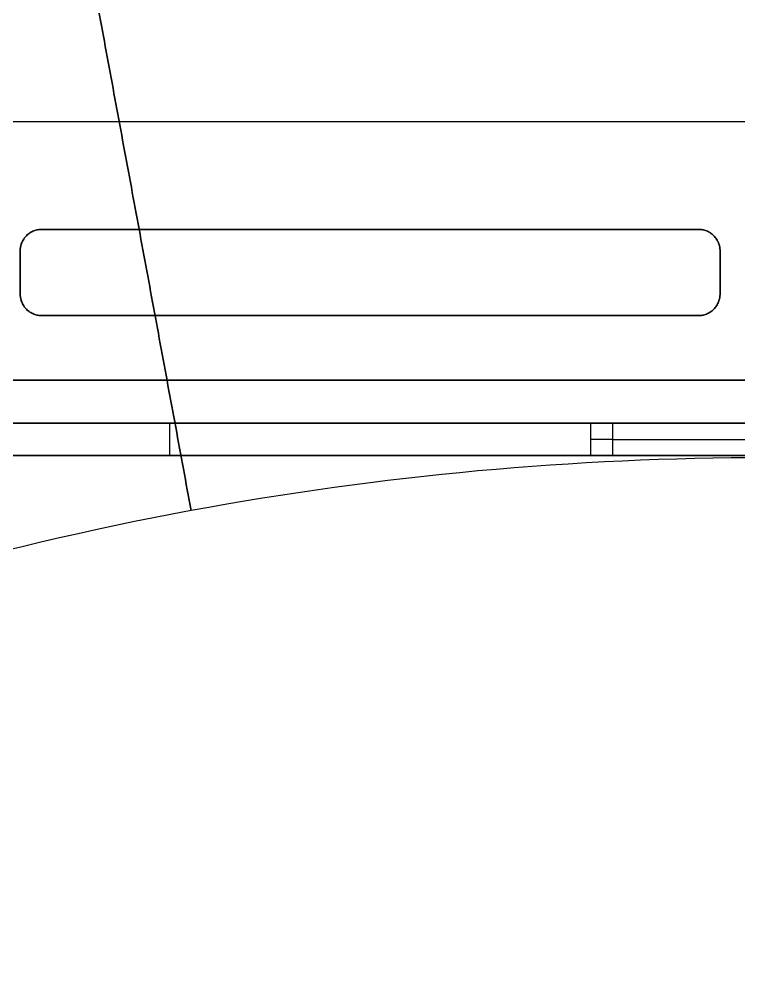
# Model space of a CAD drawing. Header units: millimetres. Extents: x 20.2 to 60.2, y 0 to 42.2.
# Drawn here: x 36.858 to 40.04, y 31.685 to 35.938 of the extents above; entities that cross this region are included whole.
import ezdxf

# ---------------------------------------------------------------- set-up
doc = ezdxf.new("R2010")
doc.units = ezdxf.units.MM
doc.layers.add('CHARGING$Platiene Rund Transmitter', color=178, linetype='Continuous', true_color=0x000000)

msp = doc.modelspace()

# ---------------------------------------------------------------- linework, layer by layer
at = {"layer": 'CHARGING$Platiene Rund Transmitter', "color": 254, "true_color": 0xcad1ee}
for p, q in [((35.8864, 35.4852, -1.6626), (44.5042, 35.4852, -1.6626)), ((35.8864, 35.4852, -1.8055), (44.5042, 35.4852, -1.8055)), ((36.9577, 35.0091, -1.734), (39.862, 35.0091, -1.734)), ((38.4098, 35.0091, -1.8055), (38.4098, 35.0091, -1.6626)), ((36.8625, 34.7235, -1.734), (36.8625, 34.9139, -1.734)), ((39.9572, 34.9139, -1.734), (39.9572, 34.7235, -1.734)), ((36.8625, 34.8187, -1.6626), (36.8625, 34.8187, -1.8055)), ((39.9572, 34.8187, -1.6626), (39.9572, 34.8187, -1.8055)), ((36.9577, 34.6282, -1.734), (39.862, 34.6282, -1.734)), ((38.4098, 34.6282, -1.6626), (38.4098, 34.6282, -1.8055)), ((35.9578, 34.1521, -0.7199), (44.4327, 34.1521, -0.7199)), ((37.5241, 34.0093, -0.0629), (37.5241, 34.1521, -0.0629)), ((39.4811, 34.0807, 0.0324), (40.9095, 34.0807, 0.0324)), ((35.9578, 34.0093, -0.7199), (44.4327, 34.0093, -0.7199))]:
    msp.add_line(p, q, dxfattribs=at)
at = {"layer": 'CHARGING$Platiene Rund Transmitter', "color": 86, "true_color": 0x118002}
for points in [[(40.1659, 40), (41.3857, 40.0001), (43.8987, 39.7694), (47.6262, 38.6978), (51.2105, 36.8409), (54.4087, 34.243), (57.0069, 31.0445), (58.8637, 27.4605), (59.9354, 23.7328), (60.2778, 20), (59.9354, 16.2672), (58.8637, 12.5397), (57.0069, 8.9554), (54.4089, 5.7572), (51.2104, 3.159), (47.6264, 1.3023), (43.8987, 0.2305), (40.1659, -0.1119), (36.4332, 0.2305), (32.7057, 1.3022), (29.1213, 3.1591), (25.9232, 5.757), (23.3249, 8.9555), (21.4682, 12.5395), (20.3964, 16.2672), (20.054, 20), (20.3964, 23.7328), (21.4681, 27.4603), (23.325, 31.0446), (25.9229, 34.2428), (29.1214, 36.841), (32.7055, 38.6977), (36.4331, 39.7694), (38.9462, 40.0001), (40.1659, 40)], [(40.1659, 40, 1), (41.3857, 40.0001, 1), (43.8987, 39.7694, 1), (47.6262, 38.6978, 1), (51.2105, 36.8409, 1), (54.4087, 34.243, 1), (57.0069, 31.0445, 1), (58.8637, 27.4605, 1), (59.9354, 23.7328, 1), (60.2778, 20, 1), (59.9354, 16.2672, 1), (58.8637, 12.5397, 1), (57.0069, 8.9554, 1), (54.4089, 5.7572, 1), (51.2104, 3.159, 1), (47.6264, 1.3023, 1), (43.8987, 0.2305, 1), (40.1659, -0.1119, 1), (36.4332, 0.2305, 1), (32.7057, 1.3022, 1), (29.1213, 3.1591, 1), (25.9232, 5.757, 1), (23.3249, 8.9555, 1), (21.4682, 12.5395, 1), (20.3964, 16.2672, 1), (20.054, 20, 1), (20.3964, 23.7328, 1), (21.4681, 27.4603, 1), (23.325, 31.0446, 1), (25.9229, 34.2428, 1), (29.1214, 36.841, 1), (32.7055, 38.6977, 1), (36.4331, 39.7694, 1), (38.9462, 40.0001, 1), (40.1659, 40, 1)], [(40.1659, 40, 0.5), (41.3857, 40.0001, 0.5), (43.8987, 39.7694, 0.5), (47.6262, 38.6978, 0.5), (51.2105, 36.8409, 0.5), (54.4087, 34.243, 0.5), (57.0069, 31.0445, 0.5), (58.8637, 27.4605, 0.5), (59.9354, 23.7328, 0.5), (60.2778, 20, 0.5), (59.9354, 16.2672, 0.5), (58.8637, 12.5397, 0.5), (57.0069, 8.9554, 0.5), (54.4089, 5.7572, 0.5), (51.2104, 3.159, 0.5), (47.6264, 1.3023, 0.5), (43.8987, 0.2305, 0.5), (40.1659, -0.1119, 0.5), (36.4332, 0.2305, 0.5), (32.7057, 1.3022, 0.5), (29.1213, 3.1591, 0.5), (25.9232, 5.757, 0.5), (23.3249, 8.9555, 0.5), (21.4682, 12.5395, 0.5), (20.3964, 16.2672, 0.5), (20.054, 20, 0.5), (20.3964, 23.7328, 0.5), (21.4681, 27.4603, 0.5), (23.325, 31.0446, 0.5), (25.9229, 34.2428, 0.5), (29.1214, 36.841, 0.5), (32.7055, 38.6977, 0.5), (36.4331, 39.7694, 0.5), (38.9462, 40.0001, 0.5), (40.1659, 40, 0.5)], [(40.1659, 37), (41.2028, 37.0001), (43.3388, 36.804), (46.5071, 35.8932), (49.5538, 34.3148), (52.2723, 32.1065), (54.4808, 29.3878), (56.059, 26.3414), (56.97, 23.1729), (57.261, 20), (56.97, 16.8272), (56.0591, 13.6588), (54.4807, 10.6121), (52.2725, 7.8936), (49.5537, 5.6852), (46.5073, 4.1069), (43.3388, 3.1959), (40.1659, 2.9049), (36.9931, 3.1959), (33.8247, 4.1068), (30.778, 5.6852), (28.0596, 7.8935), (25.8511, 10.6122), (24.2729, 13.6586), (23.3619, 16.8271), (23.0708, 20), (23.3619, 23.1728), (24.2728, 26.3412), (25.8511, 29.3879), (28.0594, 32.1064), (30.7781, 34.3148), (33.8245, 35.8931), (36.993, 36.804), (39.1292, 37.0001), (40.1659, 37)], [(40.1659, 37, 1), (41.2028, 37.0001, 1), (43.3388, 36.804, 1), (46.5071, 35.8932, 1), (49.5538, 34.3148, 1), (52.2723, 32.1065, 1), (54.4808, 29.3878, 1), (56.059, 26.3414, 1), (56.97, 23.1729, 1), (57.261, 20, 1), (56.97, 16.8272, 1), (56.0591, 13.6588, 1), (54.4807, 10.6121, 1), (52.2725, 7.8936, 1), (49.5537, 5.6852, 1), (46.5073, 4.1069, 1), (43.3388, 3.1959, 1), (40.1659, 2.9049, 1), (36.9931, 3.1959, 1), (33.8247, 4.1068, 1), (30.778, 5.6852, 1), (28.0596, 7.8935, 1), (25.8511, 10.6122, 1), (24.2729, 13.6586, 1), (23.3619, 16.8271, 1), (23.0708, 20, 1), (23.3619, 23.1728, 1), (24.2728, 26.3412, 1), (25.8511, 29.3879, 1), (28.0594, 32.1064, 1), (30.7781, 34.3148, 1), (33.8245, 35.8931, 1), (36.993, 36.804, 1), (39.1292, 37.0001, 1), (40.1659, 37, 1)], [(40.1659, 34), (41.0198, 34.0001), (42.7788, 33.8386), (45.3881, 33.0885), (47.8971, 31.7886), (50.1359, 29.9701), (51.9546, 27.7311), (53.2543, 25.2223), (54.0046, 22.613), (54.2442, 20), (54.0046, 17.3871), (53.2544, 14.7778), (51.9546, 12.2688), (50.136, 10.0301), (47.8971, 8.2113), (45.3882, 6.9116), (42.7789, 6.1614), (40.1659, 5.9217), (37.553, 6.1614), (34.9437, 6.9115), (32.4347, 8.2113), (30.196, 10.0299), (28.3772, 12.2689), (27.0775, 14.7777), (26.3273, 17.387), (26.0876, 20), (26.3273, 22.6129), (27.0774, 25.2222), (28.3773, 27.7312), (30.1958, 29.9699), (32.4348, 31.7887), (34.9436, 33.0884), (37.5529, 33.8386), (39.3121, 34.0001), (40.1659, 34)], [(40.1659, 34, 1), (41.0198, 34.0001, 1), (42.7788, 33.8386, 1), (45.3881, 33.0885, 1), (47.8971, 31.7886, 1), (50.1359, 29.9701, 1), (51.9546, 27.7311, 1), (53.2543, 25.2223, 1), (54.0046, 22.613, 1), (54.2442, 20, 1), (54.0046, 17.3871, 1), (53.2544, 14.7778, 1), (51.9546, 12.2688, 1), (50.136, 10.0301, 1), (47.8971, 8.2113, 1), (45.3882, 6.9116, 1), (42.7789, 6.1614, 1), (40.1659, 5.9217, 1), (37.553, 6.1614, 1), (34.9437, 6.9115, 1), (32.4347, 8.2113, 1), (30.196, 10.0299, 1), (28.3772, 12.2689, 1), (27.0775, 14.7777, 1), (26.3273, 17.387, 1), (26.0876, 20, 1), (26.3273, 22.6129, 1), (27.0774, 25.2222, 1), (28.3773, 27.7312, 1), (30.1958, 29.9699, 1), (32.4348, 31.7887, 1), (34.9436, 33.0884, 1), (37.5529, 33.8386, 1), (39.3121, 34.0001, 1), (40.1659, 34, 1)], [(40.1659, 34, 0.5), (41.0198, 34.0001, 0.5), (42.7788, 33.8386, 0.5), (45.3881, 33.0885, 0.5), (47.8971, 31.7886, 0.5), (50.1359, 29.9701, 0.5), (51.9546, 27.7311, 0.5), (53.2543, 25.2223, 0.5), (54.0046, 22.613, 0.5), (54.2442, 20, 0.5), (54.0046, 17.3871, 0.5), (53.2544, 14.7778, 0.5), (51.9546, 12.2688, 0.5), (50.136, 10.0301, 0.5), (47.8971, 8.2113, 0.5), (45.3882, 6.9116, 0.5), (42.7789, 6.1614, 0.5), (40.1659, 5.9217, 0.5), (37.553, 6.1614, 0.5), (34.9437, 6.9115, 0.5), (32.4347, 8.2113, 0.5), (30.196, 10.0299, 0.5), (28.3772, 12.2689, 0.5), (27.0775, 14.7777, 0.5), (26.3273, 17.387, 0.5), (26.0876, 20, 0.5), (26.3273, 22.6129, 0.5), (27.0774, 25.2222, 0.5), (28.3773, 27.7312, 0.5), (30.1958, 29.9699, 0.5), (32.4348, 31.7887, 0.5), (34.9436, 33.0884, 0.5), (37.5529, 33.8386, 0.5), (39.3121, 34.0001, 0.5), (40.1659, 34, 0.5)]]:
    msp.add_open_spline(points, degree=3, knots=[0, 0, 0, 0, 2.996669, 6.173385, 9.482612, 12.862313, 16.242013, 19.55124, 22.727957, 25.724626, 28.721294, 31.898011, 35.207238, 38.586938, 41.966639, 45.275866, 48.452582, 51.449251, 54.44592, 57.622636, 60.931863, 64.311564, 67.691265, 71.000491, 74.177208, 77.173877, 80.170545, 83.347262, 86.656489, 90.036189, 93.41589, 96.725117, 99.901833, 102.898502, 102.898502, 102.898502, 102.898502], dxfattribs=at)
for points in [[(37.6185, 33.7663), (37.0726, 36.7162), (36.5267, 39.6661)], [(36.5267, 39.6661, 1), (37.0726, 36.7162, 1), (37.6185, 33.7663, 1)], [(37.6185, 33.7663, 1), (37.6185, 33.7663, 0.5), (37.6185, 33.7663)]]:
    msp.add_open_spline(points, degree=2, dxfattribs=at)
at = {"layer": 'CHARGING$Platiene Rund Transmitter', "color": 254, "true_color": 0xcad1ee}
for points, weights in [([(36.8625, 34.9139, -1.6626), (36.8625, 35.0091, -1.6626), (36.9577, 35.0091, -1.6626)], [1, 0.707106781187, 1]), ([(36.9577, 35.0091, -1.8055), (36.8625, 35.0091, -1.8055), (36.8625, 34.9139, -1.8055)], [1, 0.707106781187, 1]), ([(36.8625, 34.9139, -1.734), (36.8625, 35.0091, -1.734), (36.9577, 35.0091, -1.734)], [1, 0.707106781187, 1]), ([(39.862, 35.0091, -1.6626), (39.9572, 35.0091, -1.6626), (39.9572, 34.9139, -1.6626)], [1, 0.707106781187, 1]), ([(39.9572, 34.9139, -1.8055), (39.9572, 35.0091, -1.8055), (39.862, 35.0091, -1.8055)], [1, 0.707106781187, 1]), ([(39.862, 35.0091, -1.734), (39.9572, 35.0091, -1.734), (39.9572, 34.9139, -1.734)], [1, 0.707106781187, 1]), ([(36.9577, 34.6282, -1.6626), (36.8625, 34.6282, -1.6626), (36.8625, 34.7235, -1.6626)], [1, 0.707106781187, 1]), ([(36.8625, 34.7235, -1.8055), (36.8625, 34.6282, -1.8055), (36.9577, 34.6282, -1.8055)], [1, 0.707106781187, 1]), ([(36.9577, 34.6282, -1.734), (36.8625, 34.6282, -1.734), (36.8625, 34.7235, -1.734)], [1, 0.707106781186, 1]), ([(39.9572, 34.7235, -1.6626), (39.9572, 34.6282, -1.6626), (39.862, 34.6282, -1.6626)], [1, 0.707106781187, 1]), ([(39.862, 34.6282, -1.8055), (39.9572, 34.6282, -1.8055), (39.9572, 34.7235, -1.8055)], [1, 0.707106781187, 1]), ([(39.9572, 34.7235, -1.734), (39.9572, 34.6282, -1.734), (39.862, 34.6282, -1.734)], [1, 0.707106781186, 1])]:
    msp.add_rational_spline(points, weights, degree=2, dxfattribs=at)
for points in [[(36.9577, 35.0091, -1.6626), (38.4098, 35.0091, -1.6626), (39.862, 35.0091, -1.6626)], [(39.862, 35.0091, -1.8055), (38.4098, 35.0091, -1.8055), (36.9577, 35.0091, -1.8055)], [(36.9577, 35.0091, -1.8055), (36.9577, 35.0091, -1.734), (36.9577, 35.0091, -1.6626)], [(39.862, 35.0091, -1.8055), (39.862, 35.0091, -1.734), (39.862, 35.0091, -1.6626)], [(36.8625, 34.7235, -1.6626), (36.8625, 34.8187, -1.6626), (36.8625, 34.9139, -1.6626)], [(36.8625, 34.9139, -1.8055), (36.8625, 34.8187, -1.8055), (36.8625, 34.7235, -1.8055)], [(36.8625, 34.9139, -1.8055), (36.8625, 34.9139, -1.734), (36.8625, 34.9139, -1.6626)], [(39.9572, 34.9139, -1.6626), (39.9572, 34.8187, -1.6626), (39.9572, 34.7235, -1.6626)], [(39.9572, 34.7235, -1.8055), (39.9572, 34.8187, -1.8055), (39.9572, 34.9139, -1.8055)], [(39.9572, 34.9139, -1.8055), (39.9572, 34.9139, -1.734), (39.9572, 34.9139, -1.6626)], [(39.9572, 34.9139, -1.6626), (39.9572, 34.9139, -1.734), (39.9572, 34.9139, -1.8055)], [(36.8625, 34.7235, -1.6626), (36.8625, 34.7235, -1.734), (36.8625, 34.7235, -1.8055)], [(36.8625, 34.7235, -1.6626), (36.8625, 34.7235, -1.734), (36.8625, 34.7235, -1.8055)], [(39.9572, 34.7235, -1.8055), (39.9572, 34.7235, -1.734), (39.9572, 34.7235, -1.6626)], [(39.9572, 34.7235, -1.6626), (39.9572, 34.7235, -1.734), (39.9572, 34.7235, -1.8055)], [(39.862, 34.6282, -1.6626), (38.4098, 34.6282, -1.6626), (36.9577, 34.6282, -1.6626)], [(36.9577, 34.6282, -1.8055), (38.4098, 34.6282, -1.8055), (39.862, 34.6282, -1.8055)], [(36.9577, 34.6282, -1.8055), (36.9577, 34.6282, -1.734), (36.9577, 34.6282, -1.6626)], [(36.9577, 34.6282, -1.6626), (36.9577, 34.6282, -1.734), (36.9577, 34.6282, -1.8055)], [(39.862, 34.6282, -1.6626), (39.862, 34.6282, -1.734), (39.862, 34.6282, -1.8055)], [(39.862, 34.6282, -1.6626), (39.862, 34.6282, -1.734), (39.862, 34.6282, -1.8053)], [(36.0388, 34.3426, -1.6626), (40.1953, 34.3426, -1.6626), (44.3518, 34.3426, -1.6626)], [(44.3518, 34.3426, -1.8055), (40.1953, 34.3426, -1.8055), (36.0388, 34.3426, -1.8055)], [(35.9578, 34.1521, -0.0629), (37.6719, 34.1521, -0.0629), (39.3859, 34.1521, -0.0629)], [(44.3518, 34.1521, -1.4722), (40.1953, 34.1521, -1.4722), (36.0388, 34.1521, -1.4722)], [(39.3859, 34.0093, -0.0629), (39.3859, 34.0807, -0.0629), (39.3859, 34.1521, -0.0629)], [(39.4811, 34.1521, 0.0324), (40.1953, 34.1521, 0.0324), (40.9095, 34.1521, 0.0324)], [(39.4811, 34.1521, 0.0324), (39.4811, 34.0807, 0.0324), (39.4811, 34.0093, 0.0324)], [(39.3859, 34.0093, -0.0629), (37.6719, 34.0093, -0.0629), (35.9578, 34.0093, -0.0629)], [(36.0388, 34.0093, -1.4722), (40.1953, 34.0093, -1.4722), (44.3518, 34.0093, -1.4722)], [(40.9095, 34.0093, 0.0324), (40.1953, 34.0093, 0.0324), (39.4811, 34.0093, 0.0324)]]:
    msp.add_open_spline(points, degree=2, dxfattribs=at)
at = {"layer": 'CHARGING$Platiene Rund Transmitter', "color": 254, "true_color": 0xcad1ee, "extrusion": (7.46209e-14, 1, -5.22349e-13)}
msp.add_rational_spline([(39.3859, 34.1521, -0.0629), (39.4811, 34.1521, -0.0629), (39.4811, 34.1521, 0.0324)], [1, 0.707119122294, 1], degree=2, dxfattribs=at)
at = {"layer": 'CHARGING$Platiene Rund Transmitter', "color": 254, "true_color": 0xcad1ee, "extrusion": (-2.23863e-13, 1, 7.46288e-14)}
msp.add_rational_spline([(39.4811, 34.0807, 0.0324), (39.4811, 34.0807, -0.0629), (39.3859, 34.0807, -0.0629)], [0.999985541955, 0.707114010388, 1], degree=2, dxfattribs=at)
at = {"layer": 'CHARGING$Platiene Rund Transmitter', "color": 254, "true_color": 0xcad1ee, "extrusion": (-3.73105e-13, 1, -7.46079e-14)}
msp.add_rational_spline([(39.4811, 34.0093, 0.0324), (39.4811, 34.0093, -0.0629), (39.3859, 34.0093, -0.0629)], [0.999985541954, 0.707114010388, 1], degree=2, dxfattribs=at)

doc.saveas('drawing.dxf')
